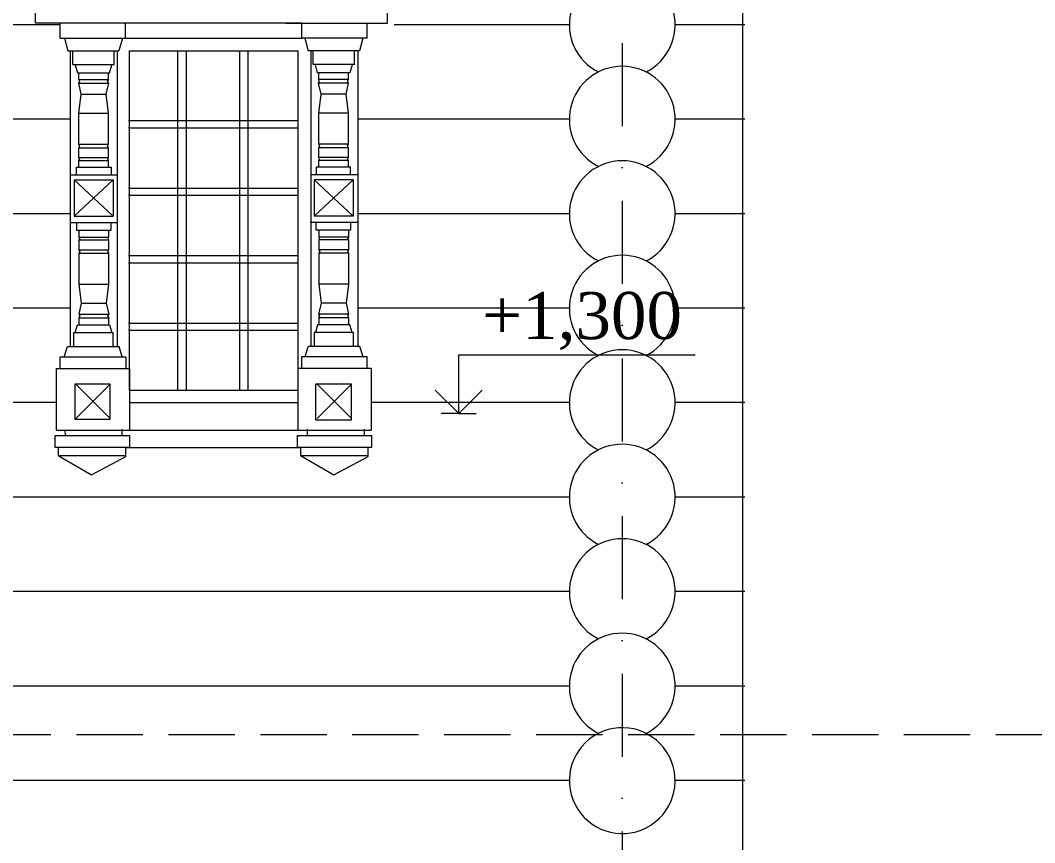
# Model space of a CAD drawing. Header units: millimetres. Extents: x 2399 to 111977, y 1313 to 59551.
# Drawn here: x 77192 to 81508, y 31308 to 34806 of the extents above; entities that cross this region are included whole.
import ezdxf

# ---------------------------------------------------------------- set-up
doc = ezdxf.new("R2010")
doc.units = ezdxf.units.MM
doc.linetypes.add('Невидимая', pattern=[391.222223, 282.222223, -109])
doc.linetypes.add('Штрихпунктирная', pattern=[670.277762, 352.777767, -176.388884, 0, -141.111112])
doc.layers.add('dim Level', color=7, linetype='Continuous', lineweight=13)
doc.layers.add('main line', color=7, linetype='Continuous', lineweight=13)
doc.layers.add('hatch1', color=7, linetype='Continuous', lineweight=20, true_color=0x6a6a6a)
doc.styles.add('СГЕНЕРИР_СТИЛЬ_1', font='georgia.ttf')

msp = doc.modelspace()

# ---------------------------------------------------------------- linework, layer by layer
at = {"layer": 'dim Level', "color": 7, "linetype": 'Continuous', "lineweight": 13}
for p, q in [((79057.4133, 33132.9998), (79057.4133, 33382.9998)), ((79057.4133, 33382.9998), (80063.1113, 33382.9998)), ((79057.4133, 33132.9998), (78957.4133, 33232.9998)), ((79157.4133, 33232.9998), (79057.4133, 33132.9998)), ((79057.4133, 33132.9998), (78982.4133, 33132.9998)), ((79057.4133, 33132.9998), (79132.4133, 33132.9998))]:
    msp.add_line(p, q, dxfattribs=at)
at = {"layer": 'hatch1', "color": 251, "linetype": 'Continuous', "lineweight": 20, "true_color": 0x6a6a6a}
for p, q in [((77860.3871, 34675.4371), (77860.3871, 33230.5738)), ((77897.2327, 34675.4371), (77897.2327, 33230.5738)), ((78123.9616, 34675.4371), (78123.9616, 33230.5738)), ((78160.8072, 34675.4371), (78160.8072, 33230.5738)), ((77652.7523, 34379.318), (78370.2568, 34379.318)), ((77652.7523, 34348.9626), (78372.4907, 34348.9626)), ((77652.7523, 34092.2425), (78370.2568, 34092.2425)), ((77652.7523, 34061.8871), (78372.4907, 34061.8871)), ((77652.7523, 33805.1671), (78370.2568, 33805.1671)), ((77652.7523, 33774.8117), (78372.4907, 33774.8117)), ((77652.7523, 33518.0916), (78370.2568, 33518.0916)), ((77652.7523, 33487.7362), (78372.4907, 33487.7362))]:
    msp.add_line(p, q, dxfattribs=at)
at = {"layer": 'main line', "color": 7, "linetype": 'Continuous', "lineweight": 13}
for p, q in [((80266.0814, 31168.6501), (80266.0814, 36394.3194)), ((77255.9706, 34793.7782), (77255.9706, 34928.8359)), ((78753.8067, 34793.7782), (78753.8067, 34928.8359)), ((78389.4047, 34793.7782), (77255.9706, 34793.7782)), ((77360.9812, 34729.9423), (77360.9812, 34793.7782)), ((77638.8763, 34729.9423), (77638.8763, 34793.7782)), ((78322.4953, 34793.7782), (78753.8067, 34793.7782)), ((78390.3687, 34729.9423), (78390.3687, 34793.7782)), ((78668.2639, 34729.9423), (78668.2639, 34793.7782)), ((77360.5308, 34786.8972), (75978.285, 34786.8972)), ((79528.285, 34786.8972), (78783.229, 34786.8972)), ((80275.2929, 34786.8972), (79978.285, 34786.8972)), ((77360.9812, 34729.9423), (77638.8763, 34729.9423)), ((77379.308, 34729.9423), (77393.6365, 34676.4678)), ((77626.1115, 34729.9423), (77611.783, 34676.4678)), ((77638.8763, 34729.9423), (78390.3687, 34729.9423)), ((78668.2639, 34729.9423), (78390.3687, 34729.9423)), ((78403.1335, 34729.9423), (78417.462, 34676.4678)), ((78649.937, 34729.9423), (78635.6085, 34676.4678)), ((77393.6365, 34676.4678), (77611.783, 34676.4678)), ((77404.0439, 34676.4678), (77404.0439, 33418.3184)), ((77415.8226, 34617.6341), (77415.8226, 34675.0763)), ((77590.8846, 34617.6341), (77590.8846, 34676.4678)), ((77603.4353, 34676.4678), (77603.4353, 33418.3184)), ((77655.9621, 33230.5738), (77655.9621, 34675.4371)), ((77655.9621, 34675.4371), (78373.4666, 34675.4371)), ((78373.4666, 34675.4371), (78373.4666, 33230.5738)), ((78635.6085, 34676.4678), (78417.462, 34676.4678)), ((78428.7196, 34676.4678), (78428.7196, 33418.3184)), ((78438.3604, 34617.6341), (78438.3604, 34676.4678)), ((78613.4224, 34617.6341), (78613.4224, 34675.0763)), ((78628.1109, 34676.4678), (78628.1109, 33418.3184)), ((77415.8226, 34617.6341), (77590.8846, 34617.6341)), ((77425.7098, 34616.3371), (77434.6701, 34582.897)), ((77434.6701, 34582.897), (77572.1169, 34582.897)), ((77440.3909, 34553.2029), (77440.3909, 34582.897)), ((77567.6319, 34552.533), (77567.6319, 34582.897)), ((77572.1169, 34582.897), (77581.0771, 34616.3371)), ((78613.4224, 34617.6341), (78438.3604, 34617.6341)), ((78457.1282, 34582.897), (78448.1679, 34616.3371)), ((78594.5749, 34582.897), (78457.1282, 34582.897)), ((78461.6132, 34552.533), (78461.6132, 34582.897)), ((78588.8541, 34553.2029), (78588.8541, 34582.897)), ((78603.5352, 34616.3371), (78594.5749, 34582.897)), ((77440.3909, 34553.2029), (77568.0346, 34553.2029)), ((77451.1439, 34491.6123), (77440.3909, 34538.5416)), ((77440.3909, 34538.5416), (77568.0346, 34538.5416)), ((77444.9635, 34545.7638), (77440.7937, 34553.2029)), ((77440.7937, 34538.5416), (77444.9635, 34545.7638)), ((77557.6845, 34491.6123), (77568.4374, 34538.5416)), ((77563.5202, 34545.6947), (77568.0346, 34553.2029)), ((77568.0346, 34538.5416), (77563.5202, 34545.6947)), ((77567.6319, 34535.0258), (77567.6319, 34539.1798)), ((78471.5605, 34491.6123), (78460.8076, 34538.5416)), ((78588.8541, 34553.2029), (78461.2104, 34553.2029)), ((78465.7248, 34545.6947), (78461.2104, 34553.2029)), ((78461.2104, 34538.5416), (78465.7248, 34545.6947)), ((78588.8541, 34538.5416), (78461.2104, 34538.5416)), ((78461.6132, 34535.0258), (78461.6132, 34539.1798)), ((78578.1011, 34491.6123), (78588.8541, 34538.5416)), ((78584.2815, 34545.7638), (78588.4513, 34553.2029)), ((78588.4513, 34538.5416), (78584.2815, 34545.7638)), ((77440.3909, 34410.1638), (77451.1439, 34491.6123)), ((77451.1439, 34491.6123), (77557.6845, 34491.6123)), ((77567.6319, 34410.1638), (77557.6845, 34491.6123)), ((78461.6132, 34410.1638), (78471.5605, 34491.6123)), ((78578.1011, 34491.6123), (78471.5605, 34491.6123)), ((78588.8541, 34410.1638), (78578.1011, 34491.6123)), ((77440.3909, 34410.1638), (77568.4374, 34410.1638)), ((77440.3909, 34278.5135), (77440.3909, 34410.1638)), ((77567.6319, 34278.5135), (77567.6319, 34410.1638)), ((78588.8541, 34410.1638), (78460.8076, 34410.1638)), ((78461.6132, 34278.5135), (78461.6132, 34410.1638)), ((78588.8541, 34278.5135), (78588.8541, 34410.1638)), ((77404.0439, 34385.0417), (75978.285, 34385.0417)), ((79528.285, 34385.0417), (78628.1109, 34385.0417)), ((80275.2929, 34385.0417), (79978.285, 34385.0417)), ((77440.3909, 34278.5135), (77567.6319, 34278.5135)), ((77444.5607, 34271.0744), (77440.3909, 34278.5135)), ((77563.1174, 34271.0053), (77567.6319, 34278.5135)), ((78466.1276, 34271.0053), (78461.6132, 34278.5135)), ((78588.8541, 34278.5135), (78461.6132, 34278.5135)), ((78584.6843, 34271.0744), (78588.8541, 34278.5135)), ((77440.3909, 34263.8522), (77444.5607, 34271.0744)), ((77440.3909, 34263.8522), (77567.6319, 34263.8522)), ((77440.3909, 34222.5876), (77440.3909, 34263.8522)), ((77567.6319, 34263.8522), (77563.1174, 34271.0053)), ((77567.6319, 34222.5876), (77567.6319, 34263.8522)), ((78461.6132, 34263.8522), (78466.1276, 34271.0053)), ((78461.6132, 34222.5876), (78461.6132, 34263.8522)), ((78588.8541, 34263.8522), (78461.6132, 34263.8522)), ((78588.8541, 34263.8522), (78584.6843, 34271.0744)), ((78588.8541, 34222.5876), (78588.8541, 34263.8522)), ((77440.3909, 34222.5876), (77567.6319, 34222.5876)), ((77444.5394, 34217.0419), (77440.3909, 34222.5876)), ((77440.3909, 34209.8566), (77444.5394, 34217.0419)), ((77440.3909, 34209.8566), (77567.6319, 34209.8566)), ((77440.3909, 34181.323), (77440.3909, 34209.8566)), ((77563.7375, 34216.6018), (77567.6319, 34222.5876)), ((77567.6319, 34209.8566), (77563.7375, 34216.6018)), ((77567.6319, 34181.323), (77567.6319, 34209.8566)), ((78588.8541, 34222.5876), (78461.6132, 34222.5876)), ((78465.5075, 34216.6018), (78461.6132, 34222.5876)), ((78461.6132, 34209.8566), (78465.5075, 34216.6018)), ((78588.8541, 34209.8566), (78461.6132, 34209.8566)), ((78461.6132, 34181.323), (78461.6132, 34209.8566)), ((78584.7056, 34217.0419), (78588.8541, 34222.5876)), ((78588.8541, 34209.8566), (78584.7056, 34217.0419)), ((78588.8541, 34181.323), (78588.8541, 34209.8566)), ((77404.0439, 34148.153), (77603.4353, 34148.153)), ((77431.0998, 34181.323), (77578.3243, 34181.323)), ((77431.0998, 34181.323), (77578.3243, 34181.323)), ((77431.6894, 34148.153), (77431.6894, 34181.323)), ((77431.6894, 34148.153), (77431.6894, 34181.323)), ((77578.3243, 34181.323), (77578.3243, 34148.153)), ((78628.1109, 34148.153), (78428.7196, 34148.153)), ((78598.1452, 34181.323), (78450.9207, 34181.323)), ((78598.1452, 34181.323), (78450.9207, 34181.323)), ((78450.9207, 34181.323), (78450.9207, 34148.153)), ((78597.5557, 34148.153), (78597.5557, 34181.323)), ((78597.5557, 34148.153), (78597.5557, 34181.323)), ((77421.5979, 34126.6779), (77421.5979, 33973.1113)), ((77421.5979, 34126.6779), (77587.2305, 34126.6779)), ((77587.2305, 34126.6779), (77421.5979, 33973.1113)), ((77421.5979, 34126.6779), (77587.2305, 33973.1113)), ((77587.2305, 34126.6779), (77587.2305, 33973.1113)), ((78442.0145, 34126.6779), (78442.0145, 33973.1113)), ((78607.6471, 34126.6779), (78442.0145, 34126.6779)), ((78607.6471, 34126.6779), (78442.0145, 33973.1113)), ((78442.0145, 34126.6779), (78607.6471, 33973.1113)), ((78607.6471, 34126.6779), (78607.6471, 33973.1113)), ((77404.0439, 33983.1861), (75978.285, 33983.1861)), ((77421.5979, 33973.1113), (77587.2305, 33973.1113)), ((78607.6471, 33973.1113), (78442.0145, 33973.1113)), ((79528.285, 33983.1861), (78628.1109, 33983.1861)), ((80275.2929, 33983.1861), (79978.285, 33983.1861)), ((77404.0439, 33945.7463), (77603.4353, 33945.7463)), ((77431.6894, 33945.7463), (77431.6894, 33912.5764)), ((77578.3243, 33912.5764), (77578.3243, 33945.7463)), ((78625.2011, 33945.7463), (78425.8097, 33945.7463)), ((78450.9207, 33912.5764), (78450.9207, 33945.7463)), ((78597.5557, 33945.7463), (78597.5557, 33912.5764)), ((77431.0998, 33912.5764), (77578.3243, 33912.5764)), ((77440.3909, 33912.5764), (77440.3909, 33884.0428)), ((77567.6319, 33912.5764), (77567.6319, 33884.0428)), ((78598.1452, 33912.5764), (78450.9207, 33912.5764)), ((78461.6132, 33912.5764), (78461.6132, 33884.0428)), ((78588.8541, 33912.5764), (78588.8541, 33884.0428)), ((77440.3909, 33884.0428), (77444.5394, 33876.8574)), ((77440.3909, 33884.0428), (77567.6319, 33884.0428)), ((77444.5394, 33876.8574), (77440.3909, 33871.3117)), ((77440.3909, 33871.3117), (77567.6319, 33871.3117)), ((77440.3909, 33871.3117), (77440.3909, 33830.0471)), ((77567.6319, 33884.0428), (77563.7375, 33877.2975)), ((77563.7375, 33877.2975), (77567.6319, 33871.3117)), ((77567.6319, 33871.3117), (77567.6319, 33830.0471)), ((78588.8541, 33884.0428), (78461.6132, 33884.0428)), ((78461.6132, 33884.0428), (78465.5075, 33877.2975)), ((78465.5075, 33877.2975), (78461.6132, 33871.3117)), ((78588.8541, 33871.3117), (78461.6132, 33871.3117)), ((78461.6132, 33871.3117), (78461.6132, 33830.0471)), ((78588.8541, 33884.0428), (78584.7056, 33876.8574)), ((78584.7056, 33876.8574), (78588.8541, 33871.3117)), ((78588.8541, 33871.3117), (78588.8541, 33830.0471)), ((77440.3909, 33830.0471), (77567.6319, 33830.0471)), ((77440.3909, 33830.0471), (77444.5607, 33822.8249)), ((77444.5607, 33822.8249), (77440.3909, 33815.3858)), ((77440.3909, 33815.3858), (77440.3909, 33683.7356)), ((77440.3909, 33815.3858), (77567.6319, 33815.3858)), ((77567.6319, 33830.0471), (77563.1174, 33822.8941)), ((77563.1174, 33822.8941), (77567.6319, 33815.3858)), ((77567.6319, 33815.3858), (77567.6319, 33683.7356)), ((78588.8541, 33830.0471), (78461.6132, 33830.0471)), ((78461.6132, 33830.0471), (78466.1276, 33822.8941)), ((78466.1276, 33822.8941), (78461.6132, 33815.3858)), ((78461.6132, 33815.3858), (78461.6132, 33683.7356)), ((78588.8541, 33815.3858), (78461.6132, 33815.3858)), ((78588.8541, 33830.0471), (78584.6843, 33822.8249)), ((78584.6843, 33822.8249), (78588.8541, 33815.3858)), ((78588.8541, 33815.3858), (78588.8541, 33683.7356)), ((77440.3909, 33683.7356), (77451.1439, 33602.287)), ((77440.3909, 33683.7356), (77568.4374, 33683.7356)), ((77567.6319, 33683.7356), (77557.6845, 33602.287)), ((78588.8541, 33683.7356), (78460.8076, 33683.7356)), ((78461.6132, 33683.7356), (78471.5605, 33602.287)), ((78588.8541, 33683.7356), (78578.1011, 33602.287)), ((77451.1439, 33602.287), (77440.3909, 33555.3577)), ((77451.1439, 33602.287), (77557.6845, 33602.287)), ((77557.6845, 33602.287), (77568.4374, 33555.3577)), ((78471.5605, 33602.287), (78460.8076, 33555.3577)), ((78578.1011, 33602.287), (78471.5605, 33602.287)), ((78578.1011, 33602.287), (78588.8541, 33555.3577)), ((77404.0439, 33581.3306), (75978.285, 33581.3306)), ((77440.3909, 33555.3577), (77568.0346, 33555.3577)), ((77440.3909, 33540.6964), (77440.3909, 33511.0024)), ((77440.3909, 33540.6964), (77568.0346, 33540.6964)), ((77440.7937, 33555.3577), (77444.9635, 33548.1355)), ((77444.9635, 33548.1355), (77440.7937, 33540.6964)), ((77568.0346, 33555.3577), (77563.5202, 33548.2047)), ((77563.5202, 33548.2047), (77568.0346, 33540.6964)), ((77567.6319, 33558.8735), (77567.6319, 33554.7195)), ((77567.6319, 33541.3663), (77567.6319, 33511.0024)), ((78588.8541, 33555.3577), (78461.2104, 33555.3577)), ((78461.2104, 33555.3577), (78465.7248, 33548.2047)), ((78465.7248, 33548.2047), (78461.2104, 33540.6964)), ((78588.8541, 33540.6964), (78461.2104, 33540.6964)), ((78461.6132, 33558.8735), (78461.6132, 33554.7195)), ((78461.6132, 33541.3663), (78461.6132, 33511.0024)), ((78588.4513, 33555.3577), (78584.2815, 33548.1355)), ((78584.2815, 33548.1355), (78588.4513, 33540.6964)), ((78588.8541, 33540.6964), (78588.8541, 33511.0024)), ((79528.285, 33581.3306), (78628.1109, 33581.3306)), ((80275.2929, 33581.3306), (79978.285, 33581.3306)), ((77425.7098, 33477.5622), (77434.6701, 33511.0024)), ((77434.6701, 33511.0024), (77572.1169, 33511.0024)), ((77572.1169, 33511.0024), (77581.0771, 33477.5622)), ((78457.1282, 33511.0024), (78448.1679, 33477.5622)), ((78594.5749, 33511.0024), (78457.1282, 33511.0024)), ((78603.5352, 33477.5622), (78594.5749, 33511.0024)), ((77419.9432, 33418.3184), (77419.9432, 33477.5622)), ((77419.9432, 33477.5622), (77586.2521, 33477.5622)), ((77586.2521, 33477.5622), (77586.2521, 33418.3184)), ((78442.9929, 33477.5622), (78442.9929, 33418.3184)), ((78609.3018, 33477.5622), (78442.9929, 33477.5622)), ((78609.3018, 33418.3184), (78609.3018, 33477.5622)), ((77378.3555, 33374.1375), (77392.2882, 33418.3184)), ((77392.2882, 33418.3184), (77612.8752, 33418.3184)), ((77440.3909, 33418.3184), (77440.3909, 33417.875)), ((77567.6319, 33418.3184), (77567.6319, 33417.875)), ((77625.4129, 33374.1375), (77612.8752, 33418.3184)), ((78403.8321, 33374.1375), (78416.3698, 33418.3184)), ((78636.9568, 33418.3184), (78416.3698, 33418.3184)), ((78461.6132, 33418.3184), (78461.6132, 33417.875)), ((78588.8541, 33418.3184), (78588.8541, 33417.875)), ((78650.8895, 33374.1375), (78636.9568, 33418.3184)), ((77361.5973, 33374.1375), (77640.3938, 33374.1375)), ((77361.5973, 33325.1263), (77361.5973, 33374.1375)), ((77640.3938, 33374.1375), (77640.3938, 33325.1263)), ((78388.8512, 33374.1375), (78388.8512, 33325.1263)), ((78667.6477, 33374.1375), (78388.8512, 33374.1375)), ((78667.6477, 33325.1263), (78667.6477, 33374.1375)), ((77344.35, 33325.1263), (77344.35, 33063.2164)), ((77344.35, 33325.1263), (77655.9621, 33325.1263)), ((77655.9621, 33325.1263), (77655.9621, 33063.2164)), ((78684.895, 33325.1263), (78373.2829, 33325.1263)), ((78373.2829, 33325.1263), (78373.2829, 33063.2164)), ((78684.895, 33325.1263), (78684.895, 33063.2164)), ((77424.1756, 33258.8493), (77424.1756, 33108.6248)), ((77574.4, 33258.8493), (77424.1756, 33258.8493)), ((77574.4, 33258.8493), (77428.3327, 33112.7819)), ((77428.3327, 33258.8493), (77574.4, 33112.7819)), ((77574.4, 33108.6248), (77574.4, 33258.8493)), ((78600.9124, 33258.8493), (78448.6252, 33258.8493)), ((78448.6252, 33258.8493), (78448.6252, 33106.5622)), ((78454.845, 33258.8493), (78600.9124, 33112.7819)), ((78600.9124, 33258.8493), (78454.845, 33112.7819)), ((78600.9124, 33106.5622), (78600.9124, 33258.8493)), ((78373.4666, 33230.5738), (77655.9621, 33230.5738)), ((77344.35, 33179.475), (75978.285, 33179.475)), ((77655.9621, 33179.5557), (78373.2829, 33179.5557)), ((79528.285, 33179.475), (78684.895, 33179.475)), ((80275.2929, 33179.475), (79978.285, 33179.475)), ((77424.1756, 33108.6248), (77574.4, 33108.6248)), ((77623.5671, 33066.5774), (77623.5671, 33040.4526)), ((78413.1033, 33066.5774), (78413.1033, 33039.4076)), ((78448.6252, 33106.5622), (78600.9124, 33106.5622)), ((78654.4981, 33066.5774), (78654.4981, 33040.4526)), ((77340.3724, 33039.4076), (77655.9621, 33039.4076)), ((77340.3724, 32989.2477), (77340.3724, 33039.4076)), ((77344.35, 33063.2164), (77655.9621, 33063.2164)), ((77344.35, 33039.4076), (77344.35, 33038.5342)), ((77381.6877, 33063.2164), (77382.1723, 33039.4076)), ((77655.9621, 33063.2164), (78373.2829, 33063.2164)), ((77655.9621, 33039.4076), (77655.9621, 32989.2477)), ((77655.9621, 33039.4076), (77655.9621, 33033.9851)), ((78371.3033, 33039.4076), (78686.893, 33039.4076)), ((78371.3033, 32989.2477), (78371.3033, 33039.4076)), ((78373.2829, 33063.2164), (78684.895, 33063.2164)), ((78373.2829, 33039.4076), (78373.2829, 33033.9851)), ((78684.895, 33039.4076), (78684.895, 33038.5342)), ((78686.893, 33039.4076), (78686.893, 32989.2477)), ((77655.9621, 32989.2477), (77340.3724, 32989.2477)), ((77352.9124, 32989.2477), (77352.9124, 32954.7627)), ((77641.3321, 32950.5827), (77641.3321, 32989.2477)), ((78383.8433, 32986.9828), (77641.3321, 32986.9828)), ((78686.893, 32989.2477), (78371.3033, 32989.2477)), ((78383.8433, 32989.2477), (78383.8433, 32954.7627)), ((78672.263, 32950.5827), (78672.263, 32989.2477)), ((77352.9124, 32954.7627), (77494.9184, 32872.7755)), ((77352.9124, 32954.7627), (77641.3321, 32954.7627)), ((77494.9184, 32872.7755), (77641.3321, 32950.5827)), ((78383.8433, 32954.7627), (78672.263, 32954.7627)), ((78383.8433, 32954.7627), (78525.8493, 32872.7755)), ((78525.8493, 32872.7755), (78672.263, 32950.5827)), ((79525.7668, 32777.6195), (75978.285, 32777.6195)), ((80275.2929, 32777.6195), (79978.285, 32777.6195)), ((79528.285, 32375.7639), (75978.285, 32375.7639)), ((80275.2929, 32375.7639), (79978.285, 32375.7639)), ((79528.285, 31973.9084), (75978.285, 31973.9084)), ((80275.2929, 31973.9084), (79978.285, 31973.9084)), ((79528.285, 31572.0529), (75978.285, 31572.0529)), ((80275.2929, 31572.0529), (79978.285, 31572.0529))]:
    msp.add_line(p, q, dxfattribs=at)
at = {"layer": 'main line', "color": 7, "linetype": 'Штрихпунктирная', "lineweight": 13}
msp.add_line((79753.285, 34708.1489), (79753.285, 28056.0929), dxfattribs=at)
at = {"layer": 'main line', "color": 7, "linetype": 'Невидимая', "lineweight": 13}
msp.add_line((64911.9605, 31768.0669), (84389.2734, 31768.0669), dxfattribs=at)
at = {"layer": 'main line', "color": 7, "linetype": 'Continuous', "lineweight": 13}
for centre, start, end in [((79753.285, 34786.8972), 296.7457516, 243.2542484), ((79753.285, 34385.0417), 296.7457516, 243.2542484), ((79753.285, 33983.1861), 296.7457516, 243.2542484), ((79753.285, 33581.3306), 296.7457516, 243.2542484), ((79753.285, 33179.475), 296.7457516, 243.2542484), ((79753.285, 32777.6195), 296.7457516, 243.2542484), ((79753.285, 32375.7639), 296.7457516, 243.2542484), ((79753.285, 31973.9084), 296.7457516, 243.2542484), ((79753.285, 31572.0529), 297.0439856, 296.7457516)]:
    msp.add_arc(centre, 225, start, end, dxfattribs=at)

# ---------------------------------------------------------------- texts
at = {"layer": 'dim Level', "color": 7, "lineweight": 13, "insert": (79157.4133, 33402.9998), "char_height": 200, "attachment_point": 7, "style": 'СГЕНЕРИР_СТИЛЬ_1'}
msp.add_mtext('\\A1;+1,300', dxfattribs=at)

doc.saveas('drawing.dxf')
